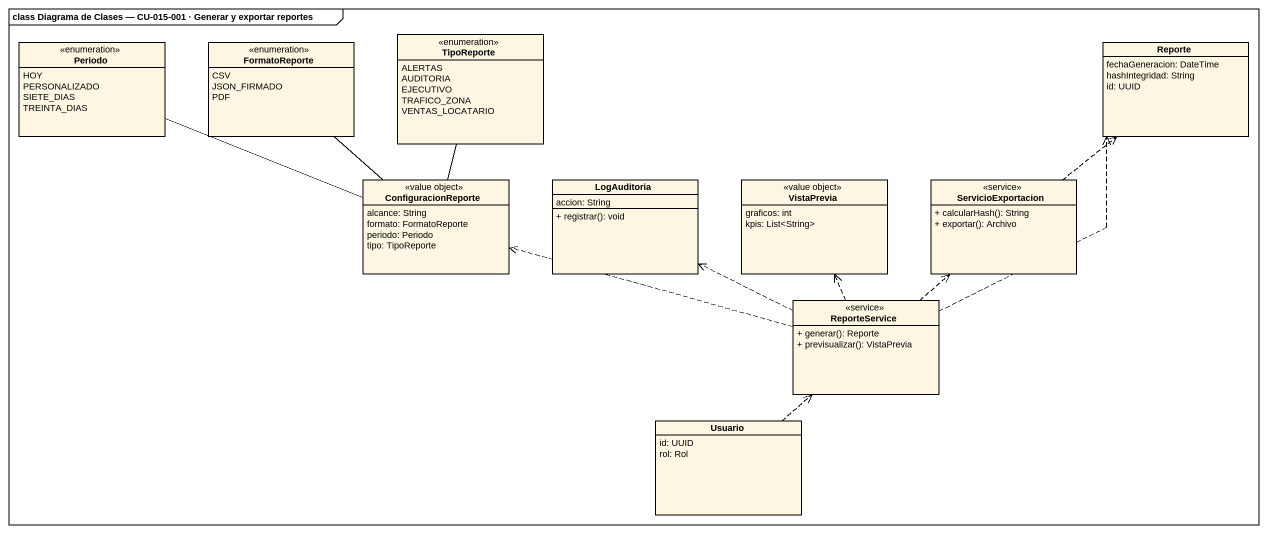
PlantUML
@startuml
mainframe class Diagrama de Clases — CU-015-001 · Generar y exportar reportes
hide circle
hide empty members
skinparam classAttributeIconSize 0
enum Periodo {
  HOY
  PERSONALIZADO
  SIETE_DIAS
  TREINTA_DIAS
}
enum FormatoReporte {
  CSV
  JSON_FIRMADO
  PDF
}
enum TipoReporte {
  ALERTAS
  AUDITORIA
  EJECUTIVO
  TRAFICO_ZONA
  VENTAS_LOCATARIO
}
class Reporte {
  fechaGeneracion: DateTime
  hashIntegridad: String
  id: UUID
}
class ConfiguracionReporte <<value object>> {
  alcance: String
  formato: FormatoReporte
  periodo: Periodo
  tipo: TipoReporte
}
class LogAuditoria {
  accion: String
  + registrar(): void
}
class VistaPrevia <<value object>> {
  graficos: int
  kpis: List<String>
}
class ServicioExportacion <<service>> {
  + calcularHash(): String
  + exportar(): Archivo
}
class ReporteService <<service>> {
  + generar(): Reporte
  + previsualizar(): VistaPrevia
}
class Usuario {
  id: UUID
  rol: Rol
}
ConfiguracionReporte -left- Periodo
ConfiguracionReporte -up- FormatoReporte
ConfiguracionReporte -up- TipoReporte
ServicioExportacion .up.> Reporte
ReporteService .up.> Reporte
ReporteService .left.> ConfiguracionReporte
ReporteService .left.> LogAuditoria
ReporteService .up.> VistaPrevia
ReporteService .up.> ServicioExportacion
Usuario .up.> ReporteService
@enduml
